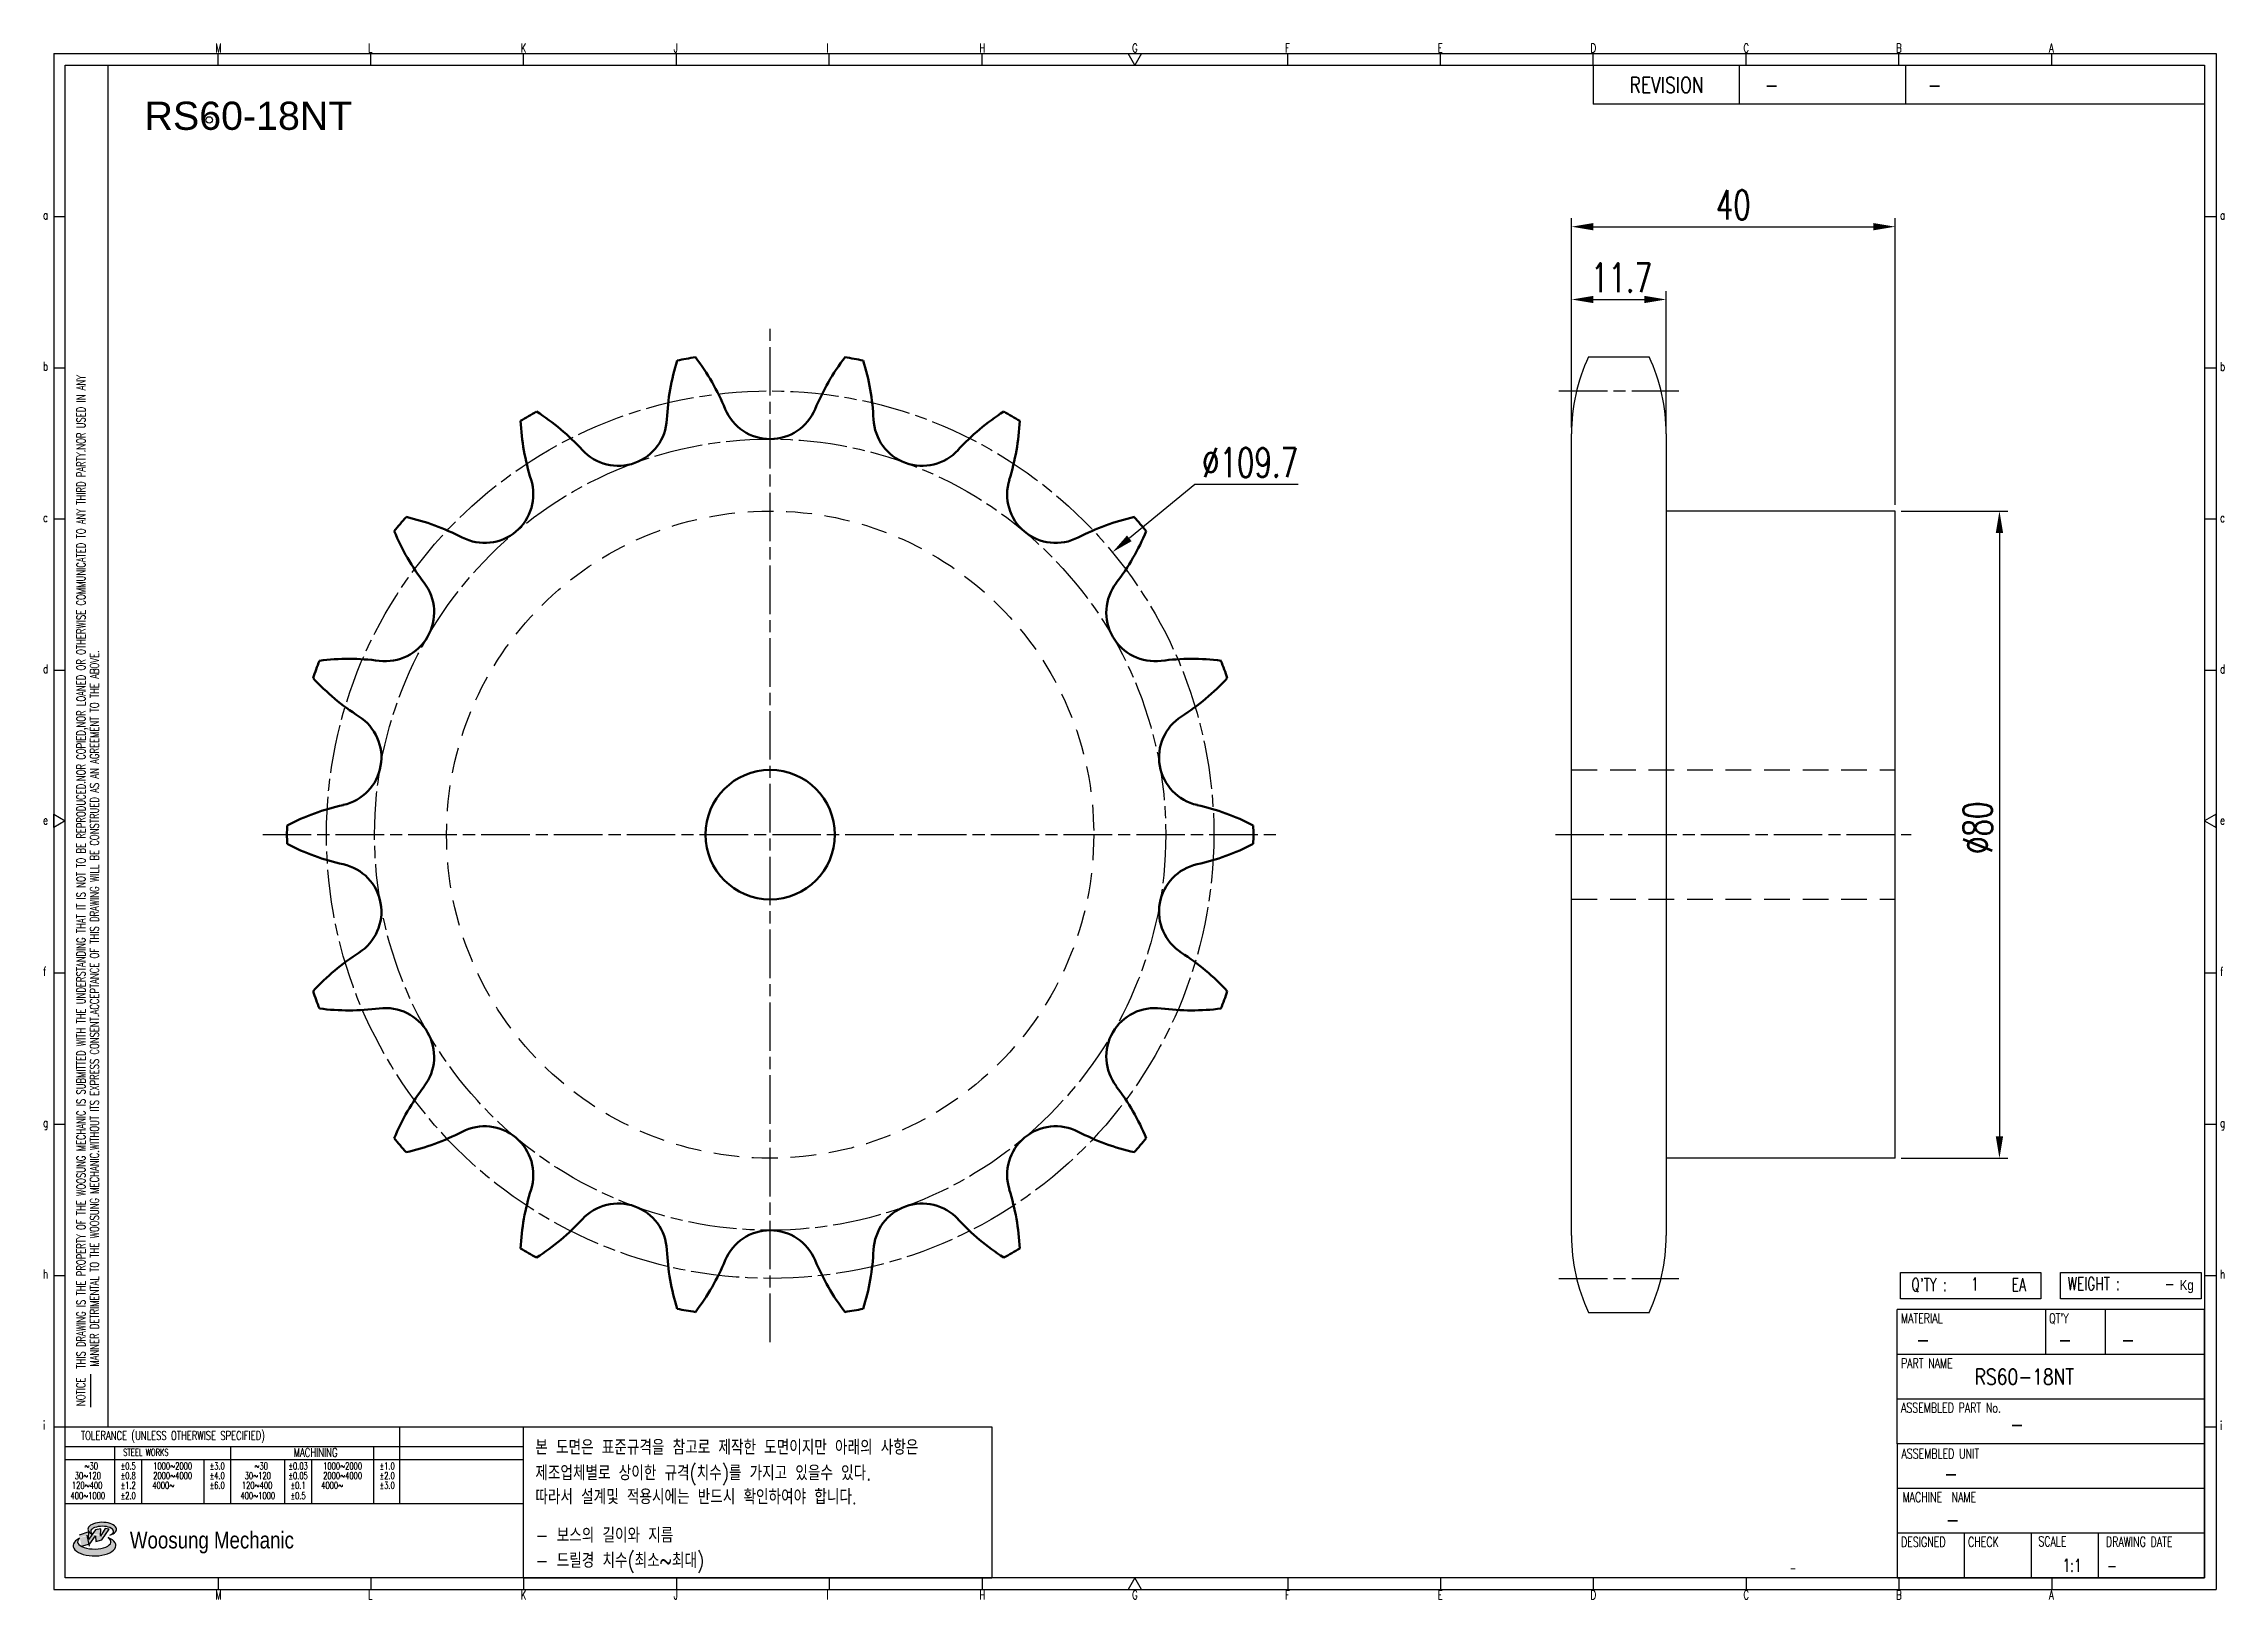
# Model space of a CAD drawing. Header units: millimetres. Extents: x 24105 to 24375, y 30 to 223.
import ezdxf
from ezdxf.enums import TextEntityAlignment as Align

# ---------------------------------------------------------------- set-up
doc = ezdxf.new("R2010")
doc.units = ezdxf.units.MM
for name, pattern in [('AM_ISO08W050', [18, 12, -1.5, 3, -1.5]), ('AM_ISO08W050x2', [9, 6, -0.75, 1.5, -0.75]), ('HIDDEN', [9.525, 6.35, -3.175])]:
    doc.linetypes.add(name, pattern=pattern)
for name, color, linetype, lineweight in [('AM_0N', 7, 'Continuous', 50), ('AM_7', 4, 'AM_ISO08W050', 25), ('AM_7N', 4, 'AM_ISO08W050', 25)]:
    doc.layers.add(name, color=color, linetype=linetype, lineweight=lineweight)
for name, color, linetype in [('HL', 2, 'HIDDEN'), ('S-DIM', 7, 'Continuous'), ('TITLE', 7, 'Continuous'), ('도면레이아웃', 7, 'Continuous')]:
    doc.layers.add(name, color=color, linetype=linetype)
doc.styles.add('HAN', font='ROMANS.shx', dxfattribs={"width": 0.7, "bigfont": 'whgtxt.shx'})
doc.styles.add('HKD_ST2', font='romans.shx', dxfattribs={"width": 0.7, "height": 4, "bigfont": '@extfont2.shx'})
doc.styles.add('HSG', font='SIMPLEX.shx', dxfattribs={"width": 0.7, "bigfont": 'HSG.shx'})
doc.styles.add('ROMANS', font='romans.shx', dxfattribs={"width": 0.7, "bigfont": 'whgtxt.shx'})
doc.styles.add('SLDTEXTSTYLE4', font='arial.ttf', dxfattribs={"width": 0.8})
doc.styles.get("Standard").update_dxf_attribs({"font": 'arial.ttf'})
doc.dimstyles.new('APP6', dxfattribs={"dimscale": 1.5, "dimtxt": 2.4, "dimasz": 1.8, "dimexe": 0.7, "dimexo": 0.5, "dimgap": 0.6, "dimtad": 1, "dimtoh": 1, "dimdec": 1, "dimrnd": 0.01, "dimzin": 9, "dimdsep": 46, "dimtxsty": 'HSG', "dimcen": 0, "dimclrd": 1, "dimclre": 1, "dimclrt": 256, "dimazin": 2, "dimtp": 1, "dimtm": 1, "dimtfac": 0.5, "dimtdec": 1, "dimtofl": 0, "dimtmove": 0, "dimatfit": 3, "dimfxl": 0, "dimtvp": 1, "dimtolj": 2, "dimlwd": -1, "dimlwe": -1, "dimarcsym": 0})

# ---------------------------------------------------------------- blocks, each defined once
blk = doc.blocks.new('SUYWSHJH')
at = {"layer": '도면레이아웃'}
h = blk.add_hatch(color=10, dxfattribs=at)
h.paths.add_polyline_path([(1.544, 35.177), (1.554, 34.966), (1.779, 35.034), (2.054, 35.422), (1.908, 35.446), (1.728, 35.167), (1.741, 35.439), (1.547, 35.405), (1.292, 35.041), (1.295, 35.33), (0.943, 35.208), (1.03, 34.8), (1.336, 34.885)])
edge = h.paths.add_edge_path()
edge.add_ellipse((1.795, 35.421), major_axis=(-0.53, 0), ratio=0.487785, start_angle=122.36065, end_angle=403.39574)
edge.add_line((1.411, 35.244), (1.419, 35.261))
edge.add_ellipse((1.798, 35.344), major_axis=(-0.423, 0), ratio=0.444396, start_angle=131.58977, end_angle=386.19408, ccw=False)
edge = h.paths.add_edge_path()
edge.add_ellipse((1.512, 34.815), major_axis=(-0.793, 0), ratio=0.480113, start_angle=314.67633, end_angle=590.85213)
edge.add_ellipse((1.501, 34.958), major_axis=(-0.62, 0), ratio=0.43311, start_angle=331.7024, end_angle=574.42495, ccw=False)
for p, q in [((0, 90.118), (80.15, 90.118)), ((0, 90.118), (0, 33.191)), ((6.089, 89.693), (6.089, 90.118)), ((11.753, 89.693), (11.753, 90.118)), ((17.418, 89.693), (17.418, 90.118)), ((23.082, 89.693), (23.082, 90.118)), ((28.746, 89.693), (28.746, 90.118)), ((34.411, 89.693), (34.411, 90.118)), ((45.739, 89.693), (45.739, 90.118)), ((51.404, 89.693), (51.404, 90.118)), ((57.068, 89.693), (57.068, 90.118)), ((62.732, 89.693), (62.732, 90.118)), ((68.397, 89.693), (68.397, 90.118)), ((74.061, 89.693), (74.061, 90.118)), ((80.15, 90.118), (80.15, 33.191)), ((0, 84.085), (0.425, 84.085)), ((79.725, 84.085), (80.15, 84.085)), ((0, 78.478), (0.425, 78.478)), ((79.725, 78.478), (80.15, 78.478)), ((0, 72.87), (0.425, 72.87)), ((79.725, 72.87), (80.15, 72.87)), ((0, 67.262), (0.425, 67.262)), ((79.725, 67.262), (80.15, 67.262)), ((0, 56.047), (0.425, 56.047)), ((79.725, 56.047), (80.15, 56.047)), ((0, 50.439), (0.425, 50.439)), ((79.725, 50.439), (80.15, 50.439)), ((0, 44.832), (0.425, 44.832)), ((79.725, 44.832), (80.15, 44.832)), ((1.377, 39.947), (1.377, 41.174)), ((0, 39.224), (0.425, 39.224)), ((79.725, 39.224), (80.15, 39.224)), ((0, 33.191), (80.15, 33.191)), ((6.089, 33.616), (6.089, 33.191)), ((11.753, 33.616), (11.753, 33.191)), ((17.418, 33.616), (17.418, 33.191)), ((23.082, 33.616), (23.082, 33.191)), ((28.746, 33.616), (28.746, 33.191)), ((34.411, 33.616), (34.411, 33.191)), ((45.739, 33.616), (45.739, 33.191)), ((51.404, 33.616), (51.404, 33.191)), ((57.068, 33.616), (57.068, 33.191)), ((62.732, 33.616), (62.732, 33.191)), ((68.397, 33.616), (68.397, 33.191)), ((74.061, 33.616), (74.061, 33.191))]:
    blk.add_line(p, q)
at = {"color": 2}
for p, q in [((2.017, 39.224), (2.017, 89.693)), ((0.425, 39.224), (17.418, 39.224)), ((12.816, 39.224), (12.816, 36.382)), ((17.418, 33.616), (17.418, 39.224)), ((0.425, 38.487), (17.418, 38.487)), ((0.425, 38.012), (17.418, 38.012)), ((2.257, 38.487), (2.257, 36.382)), ((3.257, 38.012), (3.257, 36.382)), ((5.557, 38.012), (5.557, 36.382)), ((6.557, 38.5), (6.557, 36.382)), ((8.557, 38.012), (8.557, 36.382)), ((9.557, 38.026), (9.557, 36.382)), ((11.857, 38.487), (11.857, 36.382)), ((0.425, 36.382), (17.418, 36.382))]:
    blk.add_line(p, q, dxfattribs=at)
at = {"color": 6, "ltscale": 0.5}
for p, q in [((57.068, 89.693), (57.068, 88.246)), ((62.47, 89.693), (62.47, 88.246)), ((68.635, 89.693), (68.635, 88.246)), ((79.725, 88.246), (57.068, 88.246)), ((68.336, 38.59), (68.336, 43.563)), ((79.725, 43.563), (68.336, 43.563)), ((73.827, 43.563), (73.827, 41.905)), ((76.037, 43.563), (76.037, 41.905)), ((79.725, 38.59), (79.725, 43.563)), ((79.725, 41.905), (68.336, 41.905)), ((79.725, 40.248), (68.336, 40.248)), ((68.336, 38.59), (68.336, 33.616)), ((79.725, 38.59), (68.336, 38.59)), ((79.725, 33.616), (79.725, 38.59)), ((79.725, 36.932), (68.336, 36.932)), ((79.725, 35.274), (68.336, 35.274)), ((70.822, 33.616), (70.822, 35.274)), ((73.309, 33.616), (73.309, 35.274)), ((75.796, 33.616), (75.796, 35.274)), ((68.336, 33.616), (79.725, 33.616))]:
    blk.add_line(p, q, dxfattribs=at)
for points in [[(40.075, 89.693), (39.83, 90.118), (40.32, 90.118)], [(0.425, 89.693), (79.725, 89.693), (79.725, 33.616), (0.425, 33.616)], [(0.425, 61.679), (0, 61.433), (0, 61.924)], [(79.725, 61.679), (80.15, 61.433), (80.15, 61.924)], [(40.075, 33.616), (39.83, 33.191), (40.32, 33.191)]]:
    blk.add_lwpolyline(points, close=True)
at = {"layer": 'TITLE', "color": 20}
for p, q in [((68.449, 43.961), (68.449, 44.936)), ((68.449, 44.936), (73.654, 44.936)), ((73.654, 44.936), (73.654, 43.961)), ((74.39, 43.961), (74.39, 44.936)), ((74.39, 44.936), (79.595, 44.936)), ((79.595, 44.936), (79.595, 43.961)), ((73.654, 43.961), (68.449, 43.961)), ((79.595, 43.961), (74.39, 43.961))]:
    blk.add_line(p, q, dxfattribs=at)
at = {"layer": '도면레이아웃'}
for p, q in [((1.295, 35.33), (0.943, 35.208)), ((1.03, 34.8), (1.336, 34.885)), ((1.224, 35.208), (1.311, 34.8)), ((1.224, 35.208), (1.224, 35.208)), ((1.547, 35.405), (1.292, 35.041)), ((1.292, 35.041), (1.295, 35.33)), ((1.336, 34.885), (1.544, 35.177)), ((1.419, 35.261), (1.411, 35.244)), ((1.544, 35.177), (1.554, 34.966)), ((1.741, 35.439), (1.547, 35.405)), ((1.554, 34.966), (1.779, 35.034)), ((1.908, 35.446), (1.728, 35.167)), ((1.728, 35.167), (1.741, 35.439)), ((1.779, 35.034), (2.054, 35.422)), ((2.054, 35.422), (1.908, 35.446))]:
    blk.add_line(p, q, dxfattribs=at)
for centre, major_axis, ratio, start_param, end_param in [((1.795, 35.421), (-0.53, 0), 0.487785, 2.135596, 7.040584), ((1.512, 34.815), (-0.793, 0), 0.480113, 5.492138, 10.312315), ((1.501, 34.958), (-0.62, 0), 0.43311, 5.789299, 10.025607), ((1.798, 35.344), (-0.423, 0), 0.444396, 2.296675, 6.740358)]:
    blk.add_ellipse(centre, major_axis=major_axis, ratio=ratio, start_param=start_param, end_param=end_param, dxfattribs=at)
at = {"color": 4, "style": 'HKD_ST2', "width": 0.7}
for s, p in [('M', (5.988, 90.164)), ('L', (11.652, 90.164)), ('K', (17.316, 90.164)), ('J', (22.981, 90.164)), ('I', (28.645, 90.164)), ('H', (34.309, 90.164)), ('G', (39.974, 90.164)), ('F', (45.638, 90.164)), ('E', (51.302, 90.164)), ('D', (56.967, 90.164)), ('C', (62.631, 90.164)), ('B', (68.295, 90.164)), ('A', (73.96, 90.164)), ('a', (-0.395, 83.976)), ('a', (80.305, 83.97)), ('b', (-0.395, 78.368)), ('b', (80.305, 78.362)), ('c', (-0.395, 72.76)), ('c', (80.305, 72.754)), ('d', (-0.395, 67.153)), ('d', (80.305, 67.147)), ('e', (-0.395, 61.545)), ('e', (80.305, 61.539)), ('f', (-0.395, 55.937)), ('f', (80.305, 55.931)), ('g', (-0.395, 50.33)), ('g', (80.305, 50.324)), ('h', (-0.395, 44.722)), ('h', (80.305, 44.716)), ('i', (-0.395, 39.114)), ('i', (80.305, 39.108)), ('M', (5.988, 32.824)), ('L', (11.652, 32.824)), ('K', (17.316, 32.824)), ('J', (22.981, 32.824)), ('I', (28.645, 32.824)), ('H', (34.309, 32.824)), ('G', (39.974, 32.824)), ('F', (45.638, 32.824)), ('E', (51.302, 32.824)), ('D', (56.967, 32.824)), ('C', (62.631, 32.824)), ('B', (68.295, 32.824)), ('A', (73.96, 32.824))]:
    blk.add_text(s, height=0.326, dxfattribs=at).set_placement(p)
for s, height, style, width, p in [('REVISION', 0.5806, 'HAN', 0.8, (58.415, 88.664)), ('-', 0.581, 'HAN', 0.8, (63.426, 88.664)), ('-', 0.581, 'HAN', 0.8, (69.468, 88.664)), ("Q'TY : ", 0.4746, 'HKD_ST2', 0.7, (68.857, 44.253)), ('1', 0.475, 'HKD_ST2', 0.7, (71.071, 44.275)), ('EA', 0.4746, 'HKD_ST2', 0.7, (72.578, 44.253)), ('WEIGHT : ', 0.4746, 'HKD_ST2', 0.7, (74.65, 44.286)), ('-', 0.581, 'HAN', 0.8, (69.029, 42.157)), ('-', 0.581, 'HAN', 0.8, (74.289, 42.157)), ('-', 0.581, 'HAN', 0.8, (76.623, 42.157)), ('-', 0.581, 'HAN', 0.8, (72.515, 39.013)), ('-', 0.581, 'HAN', 0.8, (70.067, 37.189)), ('-', 0.581, 'HAN', 0.8, (70.126, 35.48)), ('1:1', 0.4746, 'HKD_ST2', 0.7, (74.458, 33.848)), ('-', 0.475, 'HKD_ST2', 0.7, (76.112, 33.837))]:
    blk.add_text(s, height=height, dxfattribs=dict(style=style, width=width)).set_placement(p)
at = {"color": 6, "style": 'HKD_ST2', "width": 0.7}
for s, p in [(' THIS DRAWING IS THE PROPERTY OF THE WOOSUNG MECHANIC IS SUBMITTED WITH THE UNDERSTANDING THAT IT IS NOT TO BE REPRODUCED.NOR COPIED,NOR LOANED OR OTHERWISE COMMUNICATED TO ANY THIRD PARTY.NOR USED IN ANY', (1.173, 41.217)), ('MANNER DETRIMENTAL TO THE WOOSUNG MECHANIC.WITHOUT ITS EXPRESS CONSENT.ACCEPTANCE OF THIS DRAWING WILL BE CONSTRUED AS AN AGREEMENT TO THE ABOVE.', (1.672, 41.447))]:
    blk.add_text(s, height=0.326266, rotation=90, dxfattribs=at).set_placement(p)
at = {"style": 'HKD_ST2', "width": 0.7}
blk.add_text('-', height=0.475, dxfattribs=at).set_placement((78.613, 44.286), align=Align.RIGHT)
at = {"color": 4, "style": 'HKD_ST2', "width": 0.7}
for s, height, p in [('MATERIAL', 0.3651, (68.474, 43.425)), ("QT'Y", 0.3651, (73.965, 43.425)), ('PART NAME', 0.3651, (68.474, 41.756)), ('ASSEMBLED PART No.', 0.36511, (68.474, 40.109)), ('ASSEMBLED UNIT', 0.36511, (68.49, 38.408)), ('MACHINE  NAME', 0.36511, (68.532, 36.794)), ('DESIGNED', 0.3651, (68.474, 35.136)), ('CHECK', 0.3651, (70.961, 35.136)), ('SCALE', 0.3651, (73.566, 35.153)), ('DRAWING DATE', 0.36511, (76.071, 35.141))]:
    blk.add_text(s, height=height, dxfattribs=at).set_placement(p, align=Align.TOP_LEFT)
at = {"style": 'HKD_ST2', "width": 0.7}
blk.add_text('NOTICE', height=0.3263, rotation=90, dxfattribs=at).set_placement((1.163, 39.988))
for s, height, style, width, p in [('TOLERANCE (UNLESS OTHERWISE SPECIFIED)', 0.32627, 'HKD_ST2', 0.7, (4.417, 38.896)), ('-', 0.326, 'ROMANS', 0.65, (64.469, 33.975))]:
    blk.add_text(s, height=height, dxfattribs=dict(style=style, width=width)).set_placement(p, align=Align.MIDDLE_CENTER)
at = {"color": 4, "style": 'HKD_ST2', "width": 0.7}
for s, height, p in [('STEEL WORKS', 0.26101, (3.416, 38.268)), ('MACHINING', 0.3263, (9.707, 38.27)), ('%%P0.5', 0.261, (2.757, 37.762)), ('%%P0.8', 0.261, (2.757, 37.411)), ('%%P3.0', 0.261, (6.057, 37.762)), ('%%P4.0', 0.261, (6.057, 37.411)), ('%%P0.03', 0.261, (9.057, 37.762)), ('%%P0.05', 0.261, (9.057, 37.411)), ('%%P1.0', 0.261, (12.357, 37.762)), ('%%P2.0', 0.261, (12.357, 37.411)), ('%%P1.2', 0.261, (2.757, 37.045)), ('%%P2.0', 0.261, (2.757, 36.67)), ('%%P6.0', 0.261, (6.057, 37.045)), ('%%P0.1', 0.261, (9.057, 37.045)), ('%%P0.5', 0.261, (9.057, 36.67)), ('%%P3.0', 0.261, (12.357, 37.045))]:
    blk.add_text(s, height=height, dxfattribs=at).set_placement(p, align=Align.MIDDLE)
for s, height, p in [('30%%126120', 0.261, (1.263, 37.411)), ('%%12630', 0.261, (1.389, 37.762)), ('2000%%1264000', 0.26101, (4.407, 37.411)), ('1000%%1262000', 0.26101, (4.407, 37.762)), ('30%%126120', 0.261, (7.563, 37.411)), ('%%12630', 0.261, (7.689, 37.762)), ('2000%%1264000', 0.26101, (10.707, 37.411)), ('1000%%1262000', 0.26101, (10.707, 37.762)), ('400%%1261000', 0.26101, (1.263, 36.67)), ('120%%126400', 0.26101, (1.237, 37.045)), ('4000%%126', 0.261, (4.061, 37.045)), ('400%%1261000', 0.26101, (7.563, 36.67)), ('120%%126400', 0.26101, (7.537, 37.045)), ('4000%%126', 0.261, (10.321, 37.045))]:
    blk.add_text(s, height=height, dxfattribs=at).set_placement(p, align=Align.MIDDLE_CENTER)
at = {"color": 1, "style": 'SLDTEXTSTYLE4', "width": 0.8}
blk.add_text('Woosung Mechanic', height=0.61957, dxfattribs=at).set_placement((2.822, 34.711))
at = {"layer": 'TITLE', "width": 0.8}
blk.add_text('Kg', height=0.3789, dxfattribs=at).set_placement((78.807, 44.286))
blk = doc.blocks.new('*D16')
at = {"layer": 'Defpoints', "color": 0, "transparency": 16777216}
for p in [(24237.57, 159.87), (24152.96, 90.05)]:
    blk.add_point(p, dxfattribs=at)
at = {"layer": 'S-DIM', "color": 1, "transparency": 16777216}
for p, q in [((24247.74, 168.26), (24239.66, 161.59)), ((24260.52, 168.26), (24247.74, 168.26))]:
    blk.add_line(p, q, dxfattribs=at)
blk.add_solid([(24239.37, 161.94), (24239.94, 161.24), (24237.57, 159.87)], dxfattribs=at)
at = {"layer": 'S-DIM', "transparency": 16777216, "insert": (24254.58, 170.96), "char_height": 3.6, "attachment_point": 5, "style": 'HSG'}
blk.add_mtext('\\A2;∅109.7', dxfattribs=at)
blk = doc.blocks.new('*D17')
at = {"layer": 'Defpoints', "color": 0, "transparency": 16777216}
for p in [(24334.32, 164.96), (24334.32, 84.96), (24347.22, 84.96)]:
    blk.add_point(p, dxfattribs=at)
at = {"layer": 'S-DIM', "color": 1, "transparency": 16777216}
for p, q in [((24335.07, 164.96), (24348.27, 164.96)), ((24347.22, 162.26), (24347.22, 87.66)), ((24335.07, 84.96), (24348.27, 84.96))]:
    blk.add_line(p, q, dxfattribs=at)
for points in [[(24346.77, 162.26), (24347.67, 162.26), (24347.22, 164.96)], [(24346.77, 87.66), (24347.67, 87.66), (24347.22, 84.96)]]:
    blk.add_solid(points, dxfattribs=at)
at = {"layer": 'S-DIM', "transparency": 16777216, "insert": (24344.52, 125.81), "char_height": 3.6, "attachment_point": 5, "rotation": 90, "style": 'HSG'}
blk.add_mtext('\\A2;%%c80', dxfattribs=at)
blk = doc.blocks.new('*D18')
at = {"layer": 'Defpoints', "color": 0, "transparency": 16777216}
for p in [(24306.02, 191.11), (24294.32, 174.52), (24306.02, 174.52)]:
    blk.add_point(p, dxfattribs=at)
at = {"layer": 'S-DIM', "color": 1, "transparency": 16777216}
for p, q in [((24294.32, 175.27), (24294.32, 192.16)), ((24306.02, 175.27), (24306.02, 192.16)), ((24297.02, 191.11), (24303.32, 191.11))]:
    blk.add_line(p, q, dxfattribs=at)
for points in [[(24297.02, 191.56), (24297.02, 190.66), (24294.32, 191.11)], [(24303.32, 191.56), (24303.32, 190.66), (24306.02, 191.11)]]:
    blk.add_solid(points, dxfattribs=at)
at = {"layer": 'S-DIM', "transparency": 16777216, "insert": (24300.5, 193.81), "char_height": 3.6, "attachment_point": 5, "style": 'HSG'}
blk.add_mtext('\\A2;11.7', dxfattribs=at)
blk = doc.blocks.new('*D19')
at = {"layer": 'Defpoints', "color": 0, "transparency": 16777216}
for p in [(24334.32, 200.11), (24294.32, 174.52), (24334.32, 164.96)]:
    blk.add_point(p, dxfattribs=at)
at = {"layer": 'S-DIM', "color": 1, "transparency": 16777216}
for p, q in [((24294.32, 175.27), (24294.32, 201.16)), ((24297.02, 200.11), (24331.62, 200.11)), ((24334.32, 165.71), (24334.32, 201.16))]:
    blk.add_line(p, q, dxfattribs=at)
for points in [[(24297.02, 200.56), (24297.02, 199.66), (24294.32, 200.11)], [(24331.62, 200.56), (24331.62, 199.66), (24334.32, 200.11)]]:
    blk.add_solid(points, dxfattribs=at)
at = {"layer": 'S-DIM', "transparency": 16777216, "insert": (24314.32, 202.81), "char_height": 3.6, "attachment_point": 5, "style": 'HSG'}
blk.add_mtext('\\A2;40', dxfattribs=at)

msp = doc.modelspace()

# ---------------------------------------------------------------- linework, layer by layer
for p, q in [((24296.4, 184.02), (24303.94, 184.02)), ((24294.32, 75.4), (24294.32, 174.52)), ((24306.02, 174.52), (24306.02, 75.4)), ((24334.32, 164.96), (24306.02, 164.96)), ((24334.32, 84.96), (24334.32, 164.96)), ((24334.32, 84.96), (24306.02, 84.96)), ((24296.4, 65.9), (24303.94, 65.9))]:
    msp.add_line(p, q)
at = {"color": 4}
msp.add_lwpolyline([(24164.78, 51.77), (24222.68, 51.77), (24222.68, 33.07), (24164.78, 33.07)], close=True, dxfattribs=at)
msp.add_circle((24125.92, 213.3), 0.403)
for centre, start, end in [((24317.02, 174.52), 155.2599, 180), ((24283.32, 174.52), 0, 24.7401), ((24317.02, 75.4), 180, 204.7401), ((24283.32, 75.4), 335.2599, 0)]:
    msp.add_arc(centre, 22.7, start, end)
at = {"layer": 'AM_0N'}
msp.add_circle((24195.26, 124.96), 8, dxfattribs=at)
for centre, radius, start, end in [((24211.05, 175.05), 28.58, 162.6462, 177.5), ((24195.26, 124.96), 59.73, 98.9018, 101.0982), ((24163.3, 166.63), 28.58, 22.5, 37.3538), ((24227.23, 166.63), 28.58, 142.6462, 157.5), ((24195.26, 124.96), 59.73, 78.9018, 81.0982), ((24179.48, 175.05), 28.58, 2.5, 17.3538), ((24195.26, 124.96), 59.73, 118.9018, 121.0982), ((24192.96, 177.43), 28.58, 182.6462, 197.5), ((24150.97, 153.19), 28.58, 42.5, 57.3538), ((24176.48, 176.56), 6.01, 222.5, 357.5), ((24195.26, 179.87), 6.01, 202.5, 337.5), ((24214.05, 176.56), 6.01, 182.5, 317.5), ((24239.55, 153.19), 28.58, 122.6462, 137.5), ((24195.26, 124.96), 59.73, 58.9018, 61.0982), ((24197.56, 177.43), 28.58, 342.5, 357.3538), ((24159.97, 167.03), 6.01, 242.5, 17.5), ((24230.56, 167.03), 6.01, 162.5, 297.5), ((24195.26, 124.96), 59.73, 138.9018, 141.0982), ((24175.16, 173.48), 28.58, 202.6462, 217.5), ((24143.99, 136.34), 28.58, 62.5, 77.3538), ((24246.54, 136.34), 28.58, 102.6462, 117.5), ((24215.37, 173.48), 28.58, 322.5, 337.3538), ((24195.26, 124.96), 59.73, 38.9018, 41.0982), ((24147.71, 152.42), 6.01, 262.5, 37.5), ((24242.82, 152.42), 6.01, 142.5, 277.5), ((24195.26, 124.96), 59.73, 158.9018, 161.0982), ((24143.19, 118.11), 28.58, 82.5, 97.3538), ((24247.34, 118.11), 28.58, 82.6462, 97.5), ((24195.26, 124.96), 59.73, 18.9018, 21.0982), ((24159.78, 163.68), 28.58, 222.6462, 237.5), ((24230.75, 163.68), 28.58, 302.5, 317.3538), ((24141.19, 134.5), 6.01, 282.5, 57.5), ((24249.34, 134.5), 6.01, 122.5, 257.5), ((24148.67, 100.72), 28.58, 102.5, 117.3538), ((24241.85, 100.72), 28.58, 62.6462, 77.5), ((24195.26, 124.96), 59.73, 178.9018, 181.0982), ((24195.26, 124.96), 59.73, 358.9018, 1.0982), ((24148.67, 149.2), 28.58, 242.6462, 257.5), ((24241.85, 149.2), 28.58, 282.5, 297.3538), ((24141.19, 115.43), 6.01, 302.5, 77.5), ((24249.34, 115.43), 6.01, 102.5, 237.5), ((24159.78, 86.25), 28.58, 122.5, 137.3538), ((24230.75, 86.25), 28.58, 42.6462, 57.5), ((24195.26, 124.96), 59.73, 198.9018, 201.0982), ((24195.26, 124.96), 59.73, 338.9018, 341.0982), ((24143.19, 131.81), 28.58, 262.6462, 277.5), ((24147.71, 97.51), 6.01, 322.5, 97.5), ((24242.82, 97.51), 6.01, 82.5, 217.5), ((24247.34, 131.81), 28.58, 262.5, 277.3538), ((24175.16, 76.44), 28.58, 142.5, 157.3538), ((24215.37, 76.44), 28.58, 22.6462, 37.5), ((24195.26, 124.96), 59.73, 218.9018, 221.0982), ((24143.99, 113.59), 28.58, 282.6462, 297.5), ((24159.97, 82.9), 6.01, 342.5, 117.5), ((24230.56, 82.9), 6.01, 62.5, 197.5), ((24246.54, 113.59), 28.58, 242.5, 257.3538), ((24195.26, 124.96), 59.73, 318.9018, 321.0982), ((24192.96, 72.49), 28.58, 162.5, 177.3538), ((24197.56, 72.49), 28.58, 2.6462, 17.5), ((24176.48, 73.36), 6.01, 2.5, 137.5), ((24214.05, 73.36), 6.01, 42.5, 177.5), ((24150.97, 96.74), 28.58, 302.6462, 317.5), ((24195.26, 70.05), 6.01, 22.5, 157.5), ((24239.55, 96.74), 28.58, 222.5, 237.3538), ((24195.26, 124.96), 59.73, 238.9018, 241.0982), ((24211.05, 74.87), 28.58, 182.5, 197.3538), ((24179.48, 74.87), 28.58, 342.6462, 357.5), ((24195.26, 124.96), 59.73, 298.9018, 301.0982), ((24163.3, 83.29), 28.58, 322.6462, 337.5), ((24227.23, 83.29), 28.58, 202.5, 217.3538), ((24195.26, 124.96), 59.73, 258.9018, 261.0982), ((24195.26, 124.96), 59.73, 278.9018, 281.0982)]:
    msp.add_arc(centre, radius, start, end, dxfattribs=at)
at = {"layer": 'AM_7', "linetype": 'AM_ISO08W050x2'}
msp.add_circle((24195.26, 124.96), 54.85, dxfattribs=at)
at = {"layer": 'AM_7N', "linetype": 'AM_ISO08W050x2'}
for p, q in [((24195.26, 62.23), (24195.26, 187.7)), ((24292.76, 179.81), (24307.58, 179.81)), ((24132.53, 124.96), (24258, 124.96)), ((24292.32, 124.96), (24336.32, 124.96)), ((24292.76, 70.11), (24307.58, 70.11))]:
    msp.add_line(p, q, dxfattribs=at)
msp.add_circle((24195.26, 124.96), 48.9, dxfattribs=at)
at = {"layer": 'HL', "ltscale": 0.5}
for p, q in [((24294.32, 132.96), (24334.32, 132.96)), ((24294.32, 116.98), (24334.32, 116.98))]:
    msp.add_line(p, q, dxfattribs=at)
msp.add_circle((24195.26, 124.96), 40, dxfattribs=at)

# ---------------------------------------------------------------- block references
at = {"xscale": 3.334864150352273, "yscale": 3.334864150352273, "zscale": 3.334864150352273}
msp.add_blockref('SUYWSHJH', (24106.7, -79.03), dxfattribs=at)

# ---------------------------------------------------------------- texts
at = {"color": 2}
msp.add_text('RS60-18NT', height=3.484, dxfattribs=at).set_placement((24117.92, 212.08))
at = {"style": 'HAN', "width": 0.8}
msp.add_text('RS60-18NT', height=1.936, dxfattribs=at).set_placement((24344.16, 56.98))
at = {"color": 4, "style": 'HAN', "width": 0.8}
for s, p in [('본 도면은 표준규격을 참고로 제작한 도면이지만 아래의 사항은', (24166.23, 48.31)), ('제조업체별로 상이한 규격(치수)를 가지고 있을수 있다.', (24166.23, 45.14)), ('따라서 설계및 적용시에는 반드시 확인하여야 합니다.', (24166.23, 42.19)), ('- 보스의 길이와 지름', (24166.23, 37.44)), ('- 드릴경 치수(최소~최대)', (24166.23, 34.32))]:
    msp.add_text(s, height=1.832, dxfattribs=at).set_placement(p)

# ---------------------------------------------------------------- dimensions: what is measured, and where the dimension line sits
at = {"layer": 'S-DIM', "color": 1}
dim = msp.add_linear_dim(base=(24334.32, 200.11), p1=(24294.32, 174.52), p2=(24334.32, 164.96), dimstyle='APP6', dxfattribs=at)
dim.commit()
dim.dimension.update_dxf_attribs({"geometry": '*D19', "text_midpoint": (24314.32, 202.81)})
dim = msp.add_linear_dim(base=(24306.02, 191.11), p1=(24294.32, 174.52), p2=(24306.02, 174.52), dimstyle='APP6', dxfattribs=at)
dim.commit()
dim.dimension.update_dxf_attribs({"geometry": '*D18', "text_midpoint": (24300.5, 191.11), "dimtype": 160})
dim = msp.add_diameter_dim_2p(p1=(24152.96, 90.05), p2=(24237.57, 159.87), dimstyle='APP6', dxfattribs=at)
dim.commit()
dim.dimension.update_dxf_attribs({"geometry": '*D16', "text_midpoint": (24254.58, 168.26), "dimtype": 163})
dim = msp.add_linear_dim(base=(24347.22, 84.96), p1=(24334.32, 164.96), p2=(24334.32, 84.96), angle=90, text='%%c<>', dimstyle='APP6', dxfattribs=at)
dim.commit()
dim.dimension.update_dxf_attribs({"geometry": '*D17', "text_midpoint": (24347.22, 125.81), "dimtype": 160})

doc.saveas('drawing.dxf')
